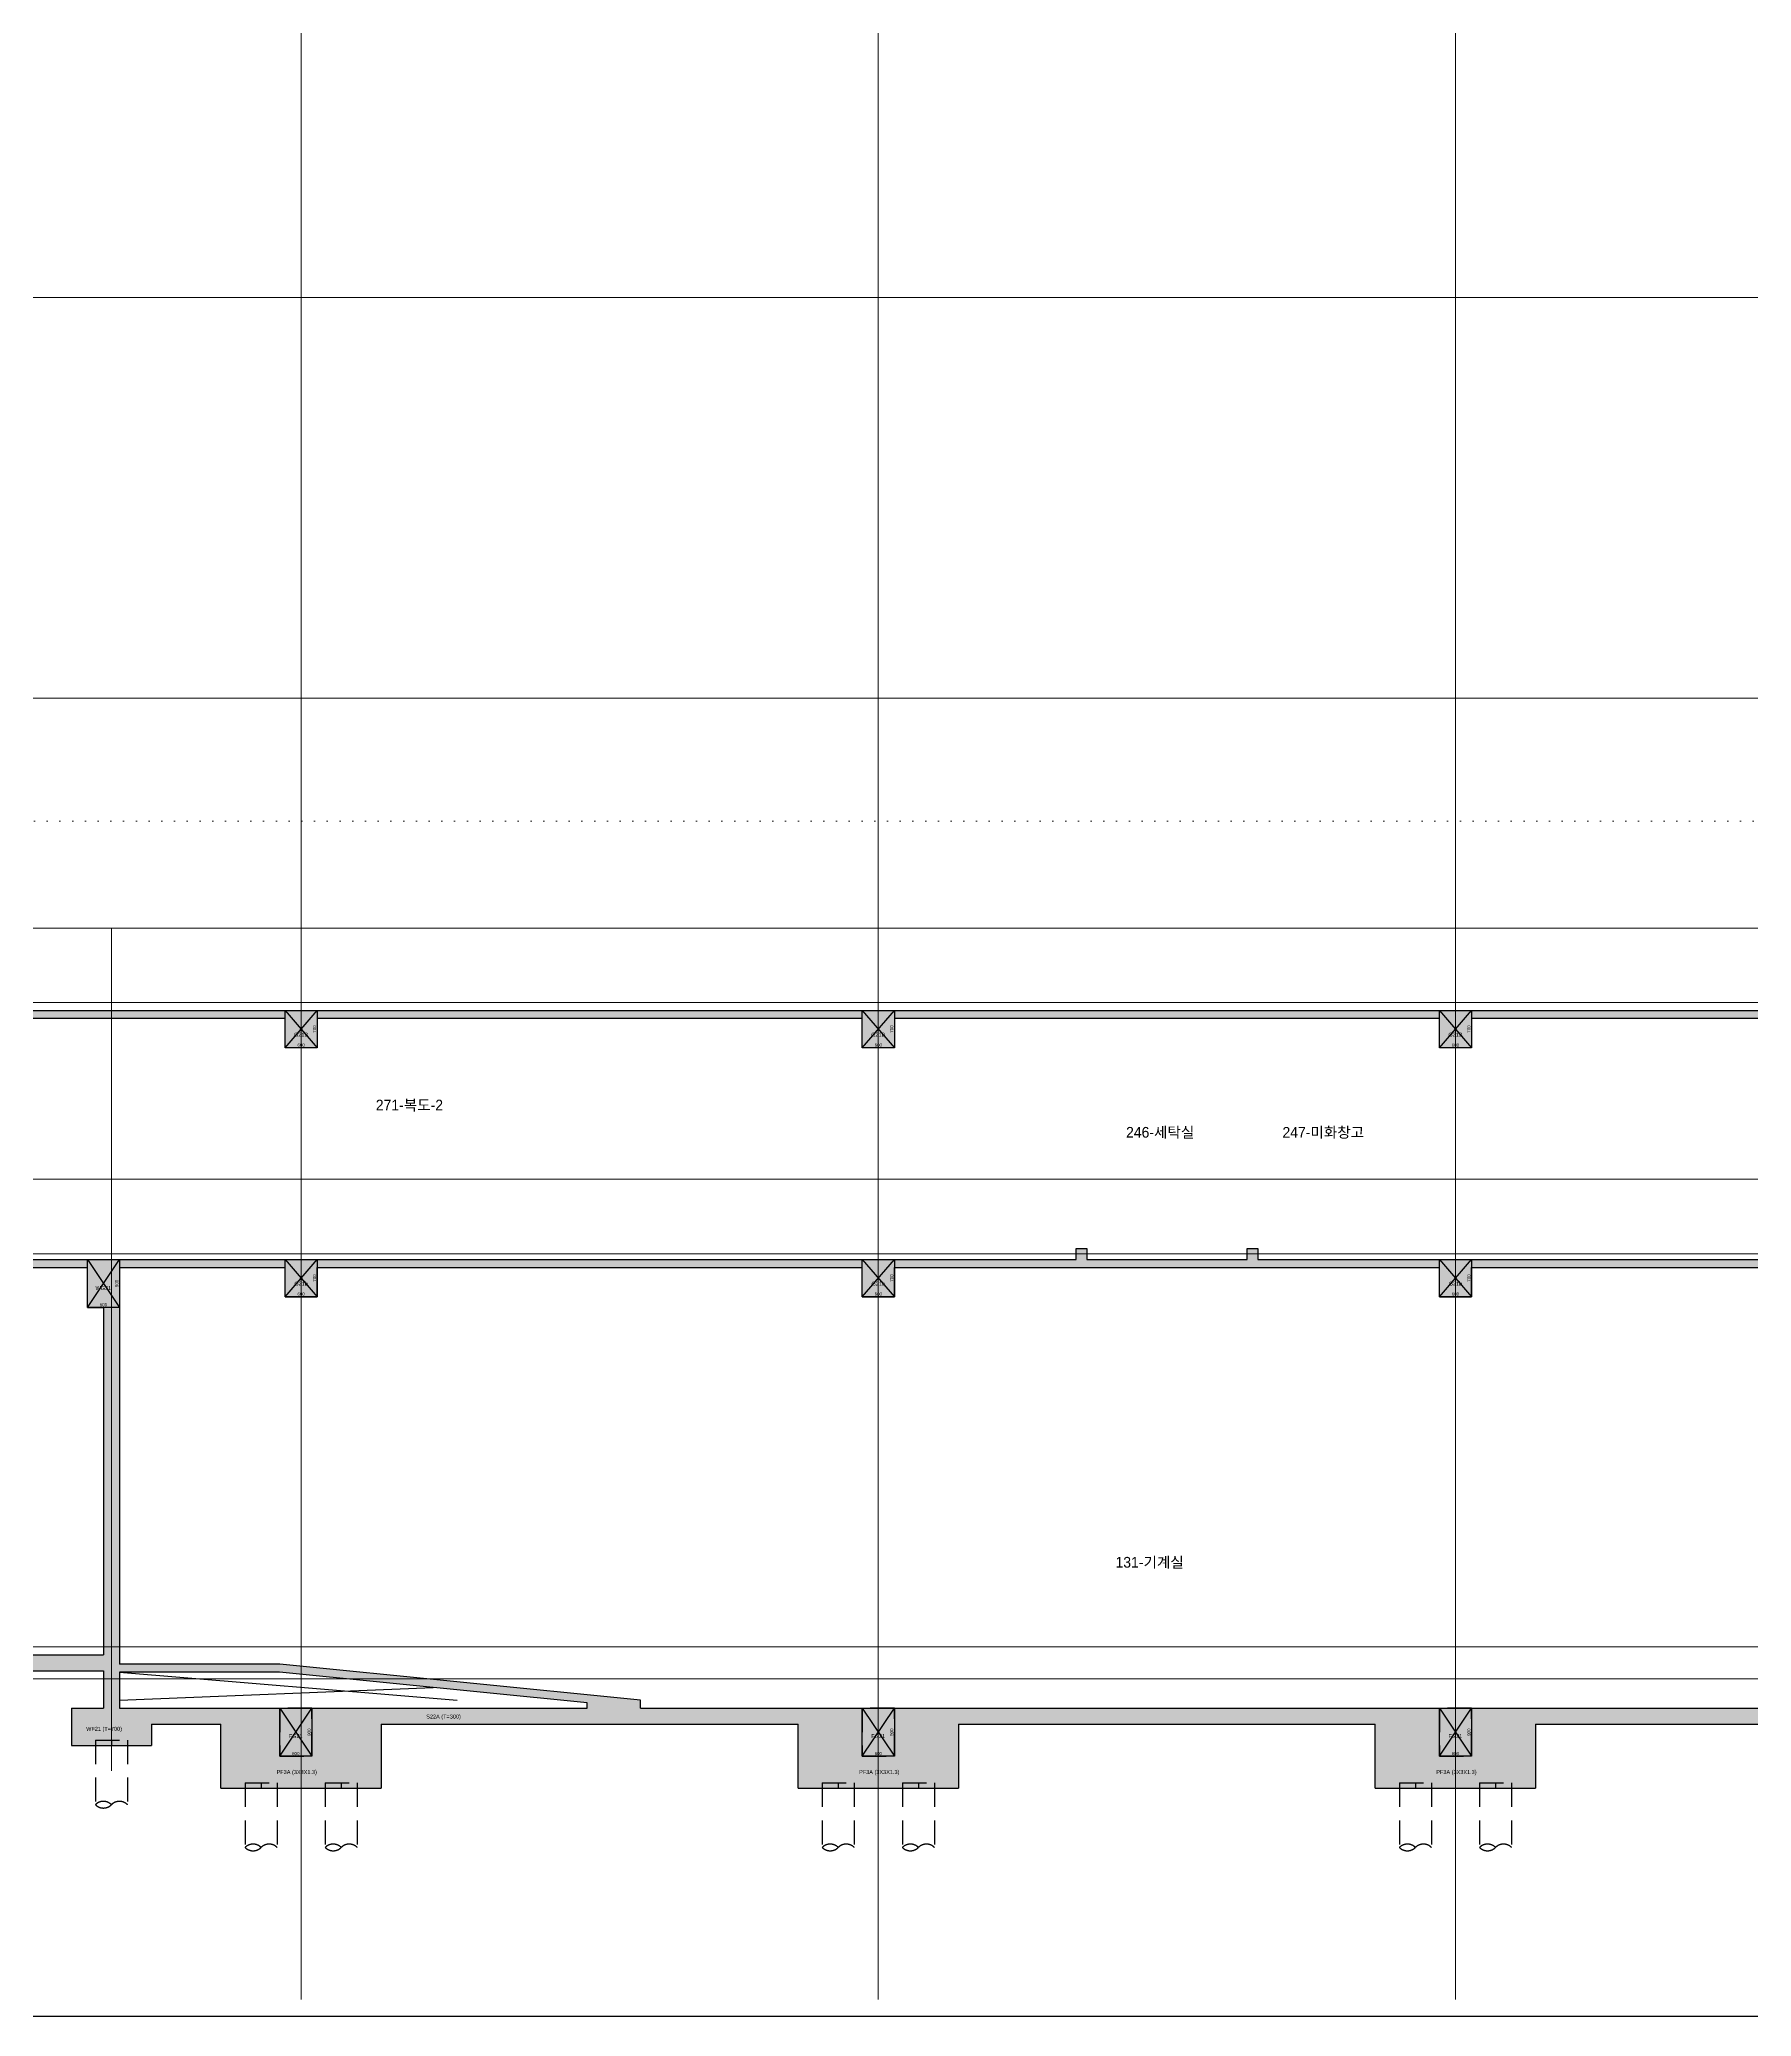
# Model space of a CAD drawing. Header units: millimetres. Extents: x 0 to 841000, y -242618 to -87908.
# Drawn here: x 90000 to 122034, y -162158 to -125158 of the extents above; entities that cross this region are included whole.
import ezdxf
from ezdxf.enums import TextEntityAlignment as Align

# ---------------------------------------------------------------- set-up
doc = ezdxf.new("R2010")
doc.units = ezdxf.units.MM
doc.header["$LTSCALE"] = 250
for name, pattern in [('DOT', [6.35, 0, -6.35]), ('HID', [2.8, 1.8, -1]), ('HIDDEN', [9.525, 6.35, -3.175])]:
    doc.linetypes.add(name, pattern=pattern)
doc.layers.get('Defpoints').update_dxf_attribs({"color": 151})
for name, color, linetype in [('A-CON', 2, 'Continuous'), ('A-CON-HID', 4, 'HID'), ('OPEN', 1, 'HID'), ('구조SOLID', 253, 'Continuous'), ('기초', 5, 'HIDDEN')]:
    doc.layers.add(name, color=color, linetype=linetype)
for name, color, linetype, plot in [('AS-HIDLINE', 205, 'Continuous', False), ('NO-TEXT', 150, 'Continuous', False), ('NOPLOT', 191, 'Continuous', False)]:
    doc.layers.add(name, color=color, linetype=linetype, plot=plot)
doc.layers.add('CEN', color=1, linetype='Continuous', lineweight=9)
doc.styles.add('Gdim', font='Dotum.ttf')
doc.styles.add('Gtx', font='Dotum.ttf')
doc.dimstyles.new('G-Xdim', dxfattribs={"dimscale": 30, "dimtxt": 2, "dimasz": 1, "dimexe": 1.2, "dimexo": 1.2, "dimgap": 0, "dimtad": 1, "dimdec": 1, "dimdsep": 46, "dimlunit": 6, "dimtxsty": 'Gdim', "dimcen": 1, "dimse1": 1, "dimse2": 1, "dimsd1": 1, "dimsd2": 1, "dimclrd": 1, "dimclre": 1, "dimclrt": 256, "dimadec": 0, "dimazin": 0, "dimtfac": 1, "dimtdec": 1, "dimtix": 1, "dimtmove": 2, "dimatfit": 1, "dimfxl": 2, "dimtolj": 1, "dimlwd": -1, "dimlwe": -1, "dimarcsym": 0})

# ---------------------------------------------------------------- blocks, each defined once
blk = doc.blocks.new('*D355')
at = {"layer": 'Defpoints', "color": 0, "linetype": 'Continuous', "transparency": 16777216}
for p in [(-550, -900), (50, -880), (50, -900)]:
    blk.add_point(p, dxfattribs=at)
at = {"layer": 'AS-HIDLINE', "linetype": 'Continuous', "transparency": 16777216, "insert": (-250, -850), "char_height": 60, "attachment_point": 5, "style": 'Gdim'}
blk.add_mtext('\\A1;600', dxfattribs=at)
blk = doc.blocks.new('*D356')
at = {"layer": 'Defpoints', "color": 0, "linetype": 'Continuous', "transparency": 16777216}
for p in [(50, 0), (30, 0), (50, -900)]:
    blk.add_point(p, dxfattribs=at)
at = {"layer": 'AS-HIDLINE', "linetype": 'Continuous', "transparency": 16777216, "insert": (0, -450), "char_height": 60, "attachment_point": 5, "rotation": 90, "style": 'Gdim'}
blk.add_mtext('\\A1;900', dxfattribs=at)
blk = doc.blocks.new('*D315')
at = {"layer": 'Defpoints', "color": 0, "linetype": 'Continuous', "transparency": 16777216}
for p in [(-550, -900), (50, -880), (50, -900)]:
    blk.add_point(p, dxfattribs=at)
at = {"layer": 'AS-HIDLINE', "linetype": 'Continuous', "transparency": 16777216, "insert": (-250, -850), "char_height": 60, "attachment_point": 5, "style": 'Gdim'}
blk.add_mtext('\\A1;600', dxfattribs=at)
blk = doc.blocks.new('*D316')
at = {"layer": 'Defpoints', "color": 0, "linetype": 'Continuous', "transparency": 16777216}
for p in [(50, 0), (30, 0), (50, -900)]:
    blk.add_point(p, dxfattribs=at)
at = {"layer": 'AS-HIDLINE', "linetype": 'Continuous', "transparency": 16777216, "insert": (0, -450), "char_height": 60, "attachment_point": 5, "rotation": 90, "style": 'Gdim'}
blk.add_mtext('\\A1;900', dxfattribs=at)
blk = doc.blocks.new('*D317')
at = {"layer": 'Defpoints', "color": 0, "linetype": 'Continuous', "transparency": 16777216}
for p in [(-550, -900), (50, -880), (50, -900)]:
    blk.add_point(p, dxfattribs=at)
at = {"layer": 'AS-HIDLINE', "linetype": 'Continuous', "transparency": 16777216, "insert": (-250, -850), "char_height": 60, "attachment_point": 5, "style": 'Gdim'}
blk.add_mtext('\\A1;600', dxfattribs=at)
blk = doc.blocks.new('*D318')
at = {"layer": 'Defpoints', "color": 0, "linetype": 'Continuous', "transparency": 16777216}
for p in [(50, 0), (30, 0), (50, -900)]:
    blk.add_point(p, dxfattribs=at)
at = {"layer": 'AS-HIDLINE', "linetype": 'Continuous', "transparency": 16777216, "insert": (0, -450), "char_height": 60, "attachment_point": 5, "rotation": 90, "style": 'Gdim'}
blk.add_mtext('\\A1;900', dxfattribs=at)
blk = doc.blocks.new('*D361')
at = {"layer": 'Defpoints', "color": 0, "linetype": 'Continuous', "transparency": 16777216}
for p in [(-470, -900), (130, -880), (130, -900)]:
    blk.add_point(p, dxfattribs=at)
at = {"layer": 'AS-HIDLINE', "linetype": 'Continuous', "transparency": 16777216, "insert": (-170, -850), "char_height": 60, "attachment_point": 5, "style": 'Gdim'}
blk.add_mtext('\\A1;600', dxfattribs=at)
blk = doc.blocks.new('*D362')
at = {"layer": 'Defpoints', "color": 0, "linetype": 'Continuous', "transparency": 16777216}
for p in [(130, 0), (110, 0), (130, -900)]:
    blk.add_point(p, dxfattribs=at)
at = {"layer": 'AS-HIDLINE', "linetype": 'Continuous', "transparency": 16777216, "insert": (80, -450), "char_height": 60, "attachment_point": 5, "rotation": 90, "style": 'Gdim'}
blk.add_mtext('\\A1;900', dxfattribs=at)
blk = doc.blocks.new('*D363')
at = {"layer": 'Defpoints', "color": 0, "linetype": 'Continuous', "transparency": 16777216}
for p in [(-470, -700), (130, -680), (130, -700)]:
    blk.add_point(p, dxfattribs=at)
at = {"layer": 'AS-HIDLINE', "linetype": 'Continuous', "transparency": 16777216, "insert": (-170, -650), "char_height": 60, "attachment_point": 5, "style": 'Gdim'}
blk.add_mtext('\\A1;600', dxfattribs=at)
blk = doc.blocks.new('*D364')
at = {"layer": 'Defpoints', "color": 0, "linetype": 'Continuous', "transparency": 16777216}
for p in [(130, 0), (110, 0), (130, -700)]:
    blk.add_point(p, dxfattribs=at)
at = {"layer": 'AS-HIDLINE', "linetype": 'Continuous', "transparency": 16777216, "insert": (80, -350), "char_height": 60, "attachment_point": 5, "rotation": 90, "style": 'Gdim'}
blk.add_mtext('\\A1;700', dxfattribs=at)
blk = doc.blocks.new('*D365')
at = {"layer": 'Defpoints', "color": 0, "linetype": 'Continuous', "transparency": 16777216}
for p in [(-470, -700), (130, -680), (130, -700)]:
    blk.add_point(p, dxfattribs=at)
at = {"layer": 'AS-HIDLINE', "linetype": 'Continuous', "transparency": 16777216, "insert": (-170, -650), "char_height": 60, "attachment_point": 5, "style": 'Gdim'}
blk.add_mtext('\\A1;600', dxfattribs=at)
blk = doc.blocks.new('*D366')
at = {"layer": 'Defpoints', "color": 0, "linetype": 'Continuous', "transparency": 16777216}
for p in [(130, 0), (110, 0), (130, -700)]:
    blk.add_point(p, dxfattribs=at)
at = {"layer": 'AS-HIDLINE', "linetype": 'Continuous', "transparency": 16777216, "insert": (80, -350), "char_height": 60, "attachment_point": 5, "rotation": 90, "style": 'Gdim'}
blk.add_mtext('\\A1;700', dxfattribs=at)
blk = doc.blocks.new('*D367')
at = {"layer": 'Defpoints', "color": 0, "linetype": 'Continuous', "transparency": 16777216}
for p in [(-470, -700), (130, -680), (130, -700)]:
    blk.add_point(p, dxfattribs=at)
at = {"layer": 'AS-HIDLINE', "linetype": 'Continuous', "transparency": 16777216, "insert": (-170, -650), "char_height": 60, "attachment_point": 5, "style": 'Gdim'}
blk.add_mtext('\\A1;600', dxfattribs=at)
blk = doc.blocks.new('*D368')
at = {"layer": 'Defpoints', "color": 0, "linetype": 'Continuous', "transparency": 16777216}
for p in [(130, 0), (110, 0), (130, -700)]:
    blk.add_point(p, dxfattribs=at)
at = {"layer": 'AS-HIDLINE', "linetype": 'Continuous', "transparency": 16777216, "insert": (80, -350), "char_height": 60, "attachment_point": 5, "rotation": 90, "style": 'Gdim'}
blk.add_mtext('\\A1;700', dxfattribs=at)
blk = doc.blocks.new('*D345')
at = {"layer": 'Defpoints', "color": 0, "linetype": 'Continuous', "transparency": 16777216}
for p in [(-470, -700), (130, -680), (130, -700)]:
    blk.add_point(p, dxfattribs=at)
at = {"layer": 'AS-HIDLINE', "linetype": 'Continuous', "transparency": 16777216, "insert": (-170, -650), "char_height": 60, "attachment_point": 5, "style": 'Gdim'}
blk.add_mtext('\\A1;600', dxfattribs=at)
blk = doc.blocks.new('*D346')
at = {"layer": 'Defpoints', "color": 0, "linetype": 'Continuous', "transparency": 16777216}
for p in [(130, 0), (110, 0), (130, -700)]:
    blk.add_point(p, dxfattribs=at)
at = {"layer": 'AS-HIDLINE', "linetype": 'Continuous', "transparency": 16777216, "insert": (80, -350), "char_height": 60, "attachment_point": 5, "rotation": 90, "style": 'Gdim'}
blk.add_mtext('\\A1;700', dxfattribs=at)
blk = doc.blocks.new('*D347')
at = {"layer": 'Defpoints', "color": 0, "linetype": 'Continuous', "transparency": 16777216}
for p in [(-470, -700), (130, -680), (130, -700)]:
    blk.add_point(p, dxfattribs=at)
at = {"layer": 'AS-HIDLINE', "linetype": 'Continuous', "transparency": 16777216, "insert": (-170, -650), "char_height": 60, "attachment_point": 5, "style": 'Gdim'}
blk.add_mtext('\\A1;600', dxfattribs=at)
blk = doc.blocks.new('*D348')
at = {"layer": 'Defpoints', "color": 0, "linetype": 'Continuous', "transparency": 16777216}
for p in [(130, 0), (110, 0), (130, -700)]:
    blk.add_point(p, dxfattribs=at)
at = {"layer": 'AS-HIDLINE', "linetype": 'Continuous', "transparency": 16777216, "insert": (80, -350), "char_height": 60, "attachment_point": 5, "rotation": 90, "style": 'Gdim'}
blk.add_mtext('\\A1;700', dxfattribs=at)
blk = doc.blocks.new('*D349')
at = {"layer": 'Defpoints', "color": 0, "linetype": 'Continuous', "transparency": 16777216}
for p in [(-470, -700), (130, -680), (130, -700)]:
    blk.add_point(p, dxfattribs=at)
at = {"layer": 'AS-HIDLINE', "linetype": 'Continuous', "transparency": 16777216, "insert": (-170, -650), "char_height": 60, "attachment_point": 5, "style": 'Gdim'}
blk.add_mtext('\\A1;600', dxfattribs=at)
blk = doc.blocks.new('*D350')
at = {"layer": 'Defpoints', "color": 0, "linetype": 'Continuous', "transparency": 16777216}
for p in [(130, 0), (110, 0), (130, -700)]:
    blk.add_point(p, dxfattribs=at)
at = {"layer": 'AS-HIDLINE', "linetype": 'Continuous', "transparency": 16777216, "insert": (80, -350), "char_height": 60, "attachment_point": 5, "rotation": 90, "style": 'Gdim'}
blk.add_mtext('\\A1;700', dxfattribs=at)
blk = doc.blocks.new('A$C0084f8d2')
at = {"layer": 'NOPLOT', "linetype": 'HID'}
blk.add_line((-300, 0), (300, 0), dxfattribs=at)
at = {"layer": 'NOPLOT'}
blk.add_line((0, 100), (0, 0), dxfattribs=at)
at = {"layer": '기초', "linetype": 'HID'}
for p, q in [((-300, 100), (300, 100)), ((-300, 100), (-300, -1107, 0)), ((300, 100), (300, -1107, 0))]:
    blk.add_line(p, q, dxfattribs=at)
for centre, start, end in [((-150, -1257, 0), 45, 135), ((-150, -957, 0), 225, 315), ((150, -1257, 0), 45, 135)]:
    blk.add_arc(centre, 212, start, end, dxfattribs=at)
blk = doc.blocks.new('*U120')
at = {"layer": 'AS-HIDLINE', "linetype": 'Continuous'}
for p, q in [((-550, -900), (50, 0)), ((-550, 0), (50, -900))]:
    blk.add_line(p, q, dxfattribs=at)
blk.add_lwpolyline([(-550, -900), (-550, 0), (50, 0), (50, -900)], close=True, dxfattribs=at)
dim = blk.add_linear_dim(base=(30.13, 0), p1=(50, -900), p2=(50, 0), angle=90, dimstyle='G-Xdim', override={"dimtxsty": 'Gdim'}, dxfattribs=at)
dim.commit()
dim.dimension.update_dxf_attribs({"geometry": '*D356', "text_midpoint": (0.09, -450)})
dim = blk.add_linear_dim(base=(50, -880.06), p1=(-550, -900), p2=(50, -900), dimstyle='G-Xdim', override={"dimtxsty": 'Gdim'}, dxfattribs=at)
dim.commit()
dim.dimension.update_dxf_attribs({"geometry": '*D355', "text_midpoint": (-250, -850.02)})
blk = doc.blocks.new('*U100')
at = {"layer": 'AS-HIDLINE', "linetype": 'Continuous'}
for p, q in [((-550, -900), (50, 0)), ((-550, 0), (50, -900))]:
    blk.add_line(p, q, dxfattribs=at)
blk.add_lwpolyline([(-550, -900), (-550, 0), (50, 0), (50, -900)], close=True, dxfattribs=at)
dim = blk.add_linear_dim(base=(30.13, 0), p1=(50, -900), p2=(50, 0), angle=90, dimstyle='G-Xdim', override={"dimtxsty": 'Gdim'}, dxfattribs=at)
dim.commit()
dim.dimension.update_dxf_attribs({"geometry": '*D316', "text_midpoint": (0.09, -450)})
dim = blk.add_linear_dim(base=(50, -880.06), p1=(-550, -900), p2=(50, -900), dimstyle='G-Xdim', override={"dimtxsty": 'Gdim'}, dxfattribs=at)
dim.commit()
dim.dimension.update_dxf_attribs({"geometry": '*D315', "text_midpoint": (-250, -850.02)})
blk = doc.blocks.new('*U101')
at = {"layer": 'AS-HIDLINE', "linetype": 'Continuous'}
for p, q in [((-550, -900), (50, 0)), ((-550, 0), (50, -900))]:
    blk.add_line(p, q, dxfattribs=at)
blk.add_lwpolyline([(-550, -900), (-550, 0), (50, 0), (50, -900)], close=True, dxfattribs=at)
dim = blk.add_linear_dim(base=(30.13, 0), p1=(50, -900), p2=(50, 0), angle=90, dimstyle='G-Xdim', override={"dimtxsty": 'Gdim'}, dxfattribs=at)
dim.commit()
dim.dimension.update_dxf_attribs({"geometry": '*D318', "text_midpoint": (0.09, -450)})
dim = blk.add_linear_dim(base=(50, -880.06), p1=(-550, -900), p2=(50, -900), dimstyle='G-Xdim', override={"dimtxsty": 'Gdim'}, dxfattribs=at)
dim.commit()
dim.dimension.update_dxf_attribs({"geometry": '*D317', "text_midpoint": (-250, -850.02)})
blk = doc.blocks.new('*U123')
at = {"layer": 'AS-HIDLINE', "linetype": 'Continuous'}
for p, q in [((-470.09, -900), (129.91, 0)), ((-470.09, 0), (129.91, -900))]:
    blk.add_line(p, q, dxfattribs=at)
blk.add_lwpolyline([(-470.09, -900), (-470.09, 0), (129.91, 0), (129.91, -900)], close=True, dxfattribs=at)
dim = blk.add_linear_dim(base=(110.04, 0), p1=(129.91, -900), p2=(129.91, 0), angle=90, dimstyle='G-Xdim', override={"dimtxsty": 'Gdim'}, dxfattribs=at)
dim.commit()
dim.dimension.update_dxf_attribs({"geometry": '*D362', "text_midpoint": (79.99, -450)})
dim = blk.add_linear_dim(base=(129.91, -880.06), p1=(-470.09, -900), p2=(129.91, -900), dimstyle='G-Xdim', override={"dimtxsty": 'Gdim'}, dxfattribs=at)
dim.commit()
dim.dimension.update_dxf_attribs({"geometry": '*D361', "text_midpoint": (-170.09, -850.02)})
blk = doc.blocks.new('*U124')
at = {"layer": 'AS-HIDLINE', "linetype": 'Continuous'}
for p, q in [((-470.09, -700), (129.91, 0)), ((-470.09, 0), (129.91, -700))]:
    blk.add_line(p, q, dxfattribs=at)
blk.add_lwpolyline([(-470.09, -700), (-470.09, 0), (129.91, 0), (129.91, -700)], close=True, dxfattribs=at)
dim = blk.add_linear_dim(base=(110.04, 0), p1=(129.91, -700), p2=(129.91, 0), angle=90, dimstyle='G-Xdim', override={"dimtxsty": 'Gdim'}, dxfattribs=at)
dim.commit()
dim.dimension.update_dxf_attribs({"geometry": '*D364', "text_midpoint": (79.99, -350)})
dim = blk.add_linear_dim(base=(129.91, -680.06), p1=(-470.09, -700), p2=(129.91, -700), dimstyle='G-Xdim', override={"dimtxsty": 'Gdim'}, dxfattribs=at)
dim.commit()
dim.dimension.update_dxf_attribs({"geometry": '*D363', "text_midpoint": (-170.09, -650.02)})
blk = doc.blocks.new('*U125')
at = {"layer": 'AS-HIDLINE', "linetype": 'Continuous'}
for p, q in [((-470.09, -700), (129.91, 0)), ((-470.09, 0), (129.91, -700))]:
    blk.add_line(p, q, dxfattribs=at)
blk.add_lwpolyline([(-470.09, -700), (-470.09, 0), (129.91, 0), (129.91, -700)], close=True, dxfattribs=at)
dim = blk.add_linear_dim(base=(110.04, 0), p1=(129.91, -700), p2=(129.91, 0), angle=90, dimstyle='G-Xdim', override={"dimtxsty": 'Gdim'}, dxfattribs=at)
dim.commit()
dim.dimension.update_dxf_attribs({"geometry": '*D366', "text_midpoint": (79.99, -350)})
dim = blk.add_linear_dim(base=(129.91, -680.06), p1=(-470.09, -700), p2=(129.91, -700), dimstyle='G-Xdim', override={"dimtxsty": 'Gdim'}, dxfattribs=at)
dim.commit()
dim.dimension.update_dxf_attribs({"geometry": '*D365', "text_midpoint": (-170.09, -650.02)})
blk = doc.blocks.new('*U126')
at = {"layer": 'AS-HIDLINE', "linetype": 'Continuous'}
for p, q in [((-470.09, -700), (129.91, 0)), ((-470.09, 0), (129.91, -700))]:
    blk.add_line(p, q, dxfattribs=at)
blk.add_lwpolyline([(-470.09, -700), (-470.09, 0), (129.91, 0), (129.91, -700)], close=True, dxfattribs=at)
dim = blk.add_linear_dim(base=(110.04, 0), p1=(129.91, -700), p2=(129.91, 0), angle=90, dimstyle='G-Xdim', override={"dimtxsty": 'Gdim'}, dxfattribs=at)
dim.commit()
dim.dimension.update_dxf_attribs({"geometry": '*D368', "text_midpoint": (79.99, -350)})
dim = blk.add_linear_dim(base=(129.91, -680.06), p1=(-470.09, -700), p2=(129.91, -700), dimstyle='G-Xdim', override={"dimtxsty": 'Gdim'}, dxfattribs=at)
dim.commit()
dim.dimension.update_dxf_attribs({"geometry": '*D367', "text_midpoint": (-170.09, -650.02)})
blk = doc.blocks.new('*U115')
at = {"layer": 'AS-HIDLINE', "linetype": 'Continuous'}
for p, q in [((-470.09, -700), (129.91, 0)), ((-470.09, 0), (129.91, -700))]:
    blk.add_line(p, q, dxfattribs=at)
blk.add_lwpolyline([(-470.09, -700), (-470.09, 0), (129.91, 0), (129.91, -700)], close=True, dxfattribs=at)
dim = blk.add_linear_dim(base=(110.04, 0), p1=(129.91, -700), p2=(129.91, 0), angle=90, dimstyle='G-Xdim', override={"dimtxsty": 'Gdim'}, dxfattribs=at)
dim.commit()
dim.dimension.update_dxf_attribs({"geometry": '*D346', "text_midpoint": (79.99, -350)})
dim = blk.add_linear_dim(base=(129.91, -680.06), p1=(-470.09, -700), p2=(129.91, -700), dimstyle='G-Xdim', override={"dimtxsty": 'Gdim'}, dxfattribs=at)
dim.commit()
dim.dimension.update_dxf_attribs({"geometry": '*D345', "text_midpoint": (-170.09, -650.02)})
blk = doc.blocks.new('*U116')
at = {"layer": 'AS-HIDLINE', "linetype": 'Continuous'}
for p, q in [((-470.09, -700), (129.91, 0)), ((-470.09, 0), (129.91, -700))]:
    blk.add_line(p, q, dxfattribs=at)
blk.add_lwpolyline([(-470.09, -700), (-470.09, 0), (129.91, 0), (129.91, -700)], close=True, dxfattribs=at)
dim = blk.add_linear_dim(base=(110.04, 0), p1=(129.91, -700), p2=(129.91, 0), angle=90, dimstyle='G-Xdim', override={"dimtxsty": 'Gdim'}, dxfattribs=at)
dim.commit()
dim.dimension.update_dxf_attribs({"geometry": '*D348', "text_midpoint": (79.99, -350)})
dim = blk.add_linear_dim(base=(129.91, -680.06), p1=(-470.09, -700), p2=(129.91, -700), dimstyle='G-Xdim', override={"dimtxsty": 'Gdim'}, dxfattribs=at)
dim.commit()
dim.dimension.update_dxf_attribs({"geometry": '*D347', "text_midpoint": (-170.09, -650.02)})
blk = doc.blocks.new('*U117')
at = {"layer": 'AS-HIDLINE', "linetype": 'Continuous'}
for p, q in [((-470.09, -700), (129.91, 0)), ((-470.09, 0), (129.91, -700))]:
    blk.add_line(p, q, dxfattribs=at)
blk.add_lwpolyline([(-470.09, -700), (-470.09, 0), (129.91, 0), (129.91, -700)], close=True, dxfattribs=at)
dim = blk.add_linear_dim(base=(110.04, 0), p1=(129.91, -700), p2=(129.91, 0), angle=90, dimstyle='G-Xdim', override={"dimtxsty": 'Gdim'}, dxfattribs=at)
dim.commit()
dim.dimension.update_dxf_attribs({"geometry": '*D350', "text_midpoint": (79.99, -350)})
dim = blk.add_linear_dim(base=(129.91, -680.06), p1=(-470.09, -700), p2=(129.91, -700), dimstyle='G-Xdim', override={"dimtxsty": 'Gdim'}, dxfattribs=at)
dim.commit()
dim.dimension.update_dxf_attribs({"geometry": '*D349', "text_midpoint": (-170.09, -650.02)})

msp = doc.modelspace()

# ---------------------------------------------------------------- hatches: boundary and pattern name
at = {"layer": '구조SOLID'}
h = msp.add_hatch(color=256, dxfattribs=at)
h.dxf.hatch_style = 1
h.paths.add_polyline_path([(138495.252, -143478.133), (148695.252, -143478.133), (148695.252, -143728.135), (149095.252, -143728.135), (149095.252, -142138.135), (155168.368, -142138.135), (155168.368, -142388.135), (155568.368, -142388.135), (155568.368, -139938.135), (155368.368, -139938.135), (155368.368, -141038.135), (155168.368, -141068.135), (155168.368, -141188.135), (155198.368, -141188.135), (155198.368, -141173.135), (155213.368, -141173.135), (155213.368, -141188.135), (155368.368, -141188.135), (155368.368, -141988.135), (148895.252, -141988.135), (148895.252, -141188.133), (149050.252, -141188.133), (149050.252, -141173.133), (149065.252, -141173.133), (149065.252, -141188.133), (149095.252, -141188.133), (149095.252, -141068.133), (148895.252, -141038.133), (148895.252, -139938.133), (148695.252, -139938.133), (148695.252, -142588.133), (148495.252, -142618.133), (148495.252, -142738.133), (148525.252, -142738.133), (148525.252, -142723.133), (148540.252, -142723.133), (148540.252, -142738.133), (148695.252, -142738.133), (148695.252, -143328.133), (116795.252, -143328.133), (116795.252, -143478.133), (126995.252, -143478.133), (126995.252, -144028.133), (127595.252, -144028.133), (127595.252, -143478.133), (137895.252, -143478.133), (137895.252, -144028.133), (138495.252, -144028.133)])
h = msp.add_hatch(color=256, dxfattribs=at)
h.dxf.hatch_style = 1
h.paths.add_polyline_path([(105995.252, -143478.133), (116195.252, -143478.133), (116195.252, -144028.133), (116795.252, -144028.133), (116795.252, -143328.133), (79295.252, -143328.133), (79295.252, -142918.133), (79450.252, -142918.133), (79450.252, -142903.133), (79465.252, -142903.133), (79465.252, -142918.133), (79495.252, -142918.133), (79495.252, -142798.133), (79295.252, -142768.133), (79295.252, -142638.133), (79095.252, -142638.133), (79095.252, -143478.133), (79795.252, -143478.133), (79795.252, -144028.133), (80395.252, -144028.133), (80395.252, -143478.133), (83795.252, -143478.133), (83795.252, -144028.133), (84395.252, -144028.133), (84395.252, -143478.133), (94595.252, -143478.133), (94595.252, -144028.133), (95195.252, -144028.133), (95195.252, -143478.133), (105395.252, -143478.133), (105395.252, -144028.133), (105995.252, -144028.133)])
h = msp.add_hatch(color=256, dxfattribs=at)
h.dxf.hatch_style = 1
h.paths.add_polyline_path([(96395.252, -156688.133), (104195.252, -156688.133), (104195.252, -157888.133), (107195.252, -157888.133), (107195.252, -156688.133), (114995.252, -156688.133), (114995.252, -157888.133), (117995.252, -157888.133), (117995.252, -156688.133), (126995.252, -156688.133), (126995.252, -157288.133), (127595.252, -157288.133), (127595.252, -156688.133), (134195.253, -156688.133), (134195.253, -157288.133), (134795.253, -157288.133), (134795.253, -155688.133), (146195.252, -155688.133), (146195.252, -156388.133), (147695.252, -156388.133), (147695.252, -155688.133), (151270.252, -155688.133), (151270.252, -156888.133), (154270.252, -156888.133), (154270.252, -155688.133), (155418.368, -155688.135), (155418.368, -155988.135), (155818.368, -155988.133), (155818.368, -155288.135), (155668.368, -155288.135), (155668.368, -155388.133), (134795.252, -155388.133), (134795.252, -148138.133), (137995.252, -148138.133), (137995.252, -148688.133), (138595.252, -148688.133), (138595.252, -148138.135), (148595.252, -148138.135), (148595.252, -148688.133), (149195.252, -148688.133), (149195.252, -148138.135), (152695.252, -148138.135), (152695.252, -148688.133), (153295.252, -148688.133), (153295.252, -148138.135), (155268.368, -148138.135), (155268.368, -148688.135), (155568.368, -148688.135), (155568.368, -147988.135), (141295.252, -147988.135), (141295.252, -147903.133), (141095.252, -147903.133), (141095.252, -147988.133), (112795.252, -147988.133), (112795.252, -147788.133), (112595.252, -147788.133), (112595.252, -147988.133), (109595.252, -147988.133), (109595.252, -147788.133), (109395.252, -147788.133), (109395.252, -147988.133), (79095.252, -147988.133), (79095.252, -147916.133), (78895.252, -147916.133), (78895.252, -147988.133), (77495.252, -147988.133), (77495.252, -147888.133), (77295.252, -147888.133), (77295.252, -148588.133), (74095.252, -148588.133), (74095.252, -148088.133), (74250.252, -148088.133), (74250.252, -148073.133), (74295.252, -147968.133), (74095.252, -147938.133), (74095.252, -146538.133), (73895.252, -146538.133), (73895.252, -152088.133), (74145.252, -152088.133), (74145.252, -149288.133), (74495.252, -149288.133), (74495.252, -148738.133), (76845.252, -148738.133), (76845.252, -152823.133), (77045.252, -152823.133), (77045.252, -149288.133), (77145.252, -149288.133), (77145.252, -148738.133), (79745.252, -148738.133), (79745.252, -149288.133), (80445.252, -149288.133), (80445.252, -148138.133), (83795.252, -148138.133), (83795.252, -148688.133), (84395.252, -148688.133), (84395.252, -148138.133), (90895.252, -148138.133), (90895.252, -148888.133), (91195.252, -148888.133), (91195.252, -155388.133), (77045.252, -155388.133), (77045.252, -155268.133), (76845.252, -155268.133), (76845.252, -155388.133), (74895.252, -155388.133), (74895.252, -155513.133), (74595.252, -155513.133), (74595.252, -155688.133), (74295.252, -155688.133), (74295.252, -155863.133), (73995.252, -155863.133), (73995.252, -156288.133), (73545.252, -156288.133), (73545.252, -157288.133), (75045.252, -157288.133), (75045.252, -156288.133), (74195.252, -156288.133), (74195.252, -156095.122), (74892.947, -155688.133), (76845.252, -155688.133), (76845.252, -155988.111), (77245.252, -155988.111), (77245.252, -155688.133), (79345.252, -155688.133), (79345.252, -156388.133), (80845.252, -156388.133), (80845.252, -155688.133), (82595.252, -155688.133), (82595.252, -156688.133), (85595.252, -156688.133), (85595.252, -155688.133), (91195.252, -155688.133), (91195.252, -156388.133), (90595.252, -156388.133), (90595.252, -157088.133), (92095.252, -157088.133), (92095.252, -156688.133), (93395.252, -156688.133), (93395.252, -157888.133), (96395.252, -157888.133)])
h.paths.add_polyline_path([(91495.252, -156388.133), (91495.252, -155713.133), (94487.771, -155713.133), (100245.252, -156288.881), (100245.252, -156388.133)], flags=16)
h.paths.add_polyline_path([(94495.252, -155563.133), (91495.252, -155563.133), (91495.252, -148138.133), (94595.252, -148138.133), (94595.252, -148688.133), (95195.252, -148688.133), (95195.252, -148138.133), (105395.252, -148138.133), (105395.252, -148688.133), (105995.252, -148688.133), (105995.252, -148138.133), (116195.252, -148138.133), (116195.252, -148688.133), (116795.252, -148688.133), (116795.252, -148138.133), (126995.252, -148138.133), (126995.252, -148688.133), (127595.252, -148688.133), (127595.252, -148138.133), (134495.252, -148138.133), (134495.252, -156388.133), (101245.252, -156388.133), (101245.252, -156238.133)], flags=16)
h.paths.add_polyline_path([(79745.252, -148588.133), (77495.252, -148588.133), (77495.252, -148138.133), (79745.252, -148138.133)], flags=16)

# ---------------------------------------------------------------- linework, layer by layer
msp.add_line((182250, -162158.412), (8250, -162158.412))
at = {"layer": 'A-CON'}
for p, q in [((79095.252, -147988.133), (109395.252, -147988.133)), ((109395.252, -147988.133), (109395.252, -147788.133)), ((109395.252, -147788.133), (109595.252, -147788.133)), ((109595.252, -147788.133), (109595.252, -147988.133)), ((109595.252, -147988.133), (112595.252, -147988.133)), ((112595.252, -147988.133), (112595.252, -147788.133)), ((112595.252, -147788.133), (112795.252, -147788.133)), ((112795.252, -147788.133), (112795.252, -147988.133)), ((112795.252, -147988.133), (134595.252, -147988.133)), ((84395.252, -148138.133), (90895.252, -148138.133)), ((90895.252, -148888.133), (90895.252, -148138.133)), ((91495.252, -148138.133), (91495.252, -155563.133)), ((91495.252, -148138.133), (94595.252, -148138.133)), ((94595.252, -148688.133), (94595.252, -148138.133)), ((95195.252, -148138.133), (105395.252, -148138.133)), ((95195.252, -148688.133), (95195.252, -148138.133)), ((105395.252, -148688.133), (105395.252, -148138.133)), ((105995.252, -148138.133), (116195.252, -148138.133)), ((105995.252, -148688.133), (105995.252, -148138.133)), ((116195.252, -148688.133), (116195.252, -148138.133)), ((116795.252, -148138.133), (126995.252, -148138.133)), ((116795.252, -148688.133), (116795.252, -148138.133)), ((94595.252, -148688.133), (95195.252, -148688.133)), ((105395.252, -148688.133), (105995.252, -148688.133)), ((116195.252, -148688.133), (116795.252, -148688.133)), ((90895.252, -148888.133), (91195.252, -148888.133)), ((91195.252, -148888.133), (91195.252, -155388.133)), ((77045.252, -155388.133), (91195.252, -155388.133)), ((85595.252, -155688.133), (91195.252, -155688.133)), ((91195.252, -155688.133), (91195.252, -156388.133)), ((94495.252, -155563.133), (91495.252, -155563.133)), ((91495.252, -155713.133), (91495.252, -156388.133)), ((94487.771, -155713.133), (91495.252, -155713.133)), ((100245.252, -156288.881), (94487.771, -155713.133)), ((101245.252, -156238.133), (94495.252, -155563.133)), ((90595.252, -156388.133), (90595.252, -157088.133)), ((90595.252, -156388.133), (91195.252, -156388.133)), ((91495.252, -156388.133), (100245.252, -156388.133)), ((100245.252, -156388.133), (100245.252, -156288.881)), ((101245.252, -156388.133), (101245.252, -156238.133)), ((101245.252, -156388.133), (134495.252, -156388.133)), ((92095.252, -156688.133), (93395.252, -156688.133)), ((92095.252, -156688.133), (92095.252, -157088.133)), ((96395.252, -156688.133), (104195.252, -156688.133)), ((107195.252, -156688.133), (114995.252, -156688.133)), ((117995.252, -156688.133), (126995.252, -156688.133)), ((90595.252, -157088.133), (92095.252, -157088.133)), ((93395.252, -157888.133), (96395.252, -157888.133)), ((104195.252, -157888.133), (107195.252, -157888.133)), ((114995.252, -157888.133), (117995.252, -157888.133))]:
    msp.add_line(p, q, dxfattribs=at)
at = {"layer": 'A-CON', "elevation": 0}
for points in [[(79295.252, -143328.133), (148695.252, -143328.133)], [(126995.252, -143478.133), (116795.252, -143478.133), (116795.252, -144028.133), (116195.252, -144028.133), (116195.252, -143478.133), (105995.252, -143478.133), (105995.252, -144028.133), (105395.252, -144028.133), (105395.252, -143478.133), (95195.252, -143478.133), (95195.252, -144028.133), (94595.252, -144028.133), (94595.252, -143478.133), (84395.252, -143478.133)], [(93395.252, -157888.133), (93395.252, -156688.133)], [(96395.252, -156688.133), (96395.252, -157888.133)], [(104195.252, -157888.133), (104195.252, -156688.133)], [(107195.252, -156688.133), (107195.252, -157888.133)], [(114995.252, -157888.133), (114995.252, -156688.133)], [(117995.252, -156688.133), (117995.252, -157888.133)]]:
    msp.add_lwpolyline(points, dxfattribs=at)
at = {"layer": 'A-CON-HID', "linetype": 'HID', "elevation": 0}
for points in [[(94495.252, -156388.133), (94495.252, -157288.133), (95095.252, -157288.133), (95095.252, -156388.133)], [(105395.252, -156388.133), (105395.252, -157288.133), (105995.252, -157288.133), (105995.252, -156388.133)], [(116195.252, -156388.133), (116195.252, -157288.133), (116795.252, -157288.133), (116795.252, -156388.133)]]:
    msp.add_lwpolyline(points, close=True, dxfattribs=at)
at = {"layer": 'CEN'}
for p, q in [((94895.252, -161838.133), (94895.252, -103912.586)), ((105695.252, -161838.133), (105695.252, -103912.586)), ((116495.252, -103912.586), (116495.252, -161838.133)), ((67656.658, -129988.133, 0), (170632.413, -129988.133, 0)), ((67656.658, -137488.133, 0), (170632.413, -137488.133, 0)), ((91345.252, -157559.164), (91345.252, -141788.133)), ((78054.052, -143178.133), (149455.737, -143178.133)), ((67656.658, -146488.133, 0), (170632.413, -146488.133, 0)), ((19867.587, -155238.133), (170632.413, -155238.133, 0)), ((19867.587, -155838.133), (170632.413, -155838.133))]:
    msp.add_line(p, q, dxfattribs=at)
at = {"layer": 'CEN', "color": 11, "linetype": 'DOT', "ltscale": 0.15}
msp.add_line((19867.587, -139788.133), (170632.413, -139788.133), dxfattribs=at)
at = {"layer": 'CEN', "elevation": 0}
for points in [[(170632.413, -141788.133), (19867.587, -141788.133)], [(170632.413, -147888.133), (19867.587, -147888.133)]]:
    msp.add_lwpolyline(points, dxfattribs=at)
at = {"layer": 'OPEN', "linetype": 'Continuous'}
for p, q in [((91495.252, -155713.133), (97814.198, -156238.133)), ((91495.252, -156238.133), (97366.511, -156001.007))]:
    msp.add_line(p, q, dxfattribs=at)

# ---------------------------------------------------------------- block references
at = {"layer": 'AS-HIDLINE', "linetype": 'Continuous'}
for name, p in [('*U115', (95065.346, -143328.133, 0)), ('*U116', (105865.346, -143328.133, 0)), ('*U117', (116665.346, -143328.133, 0)), ('*U123', (91365.346, -147988.133)), ('*U124', (95065.346, -147988.133)), ('*U125', (105865.346, -147988.133)), ('*U126', (116665.346, -147988.133)), ('*U120', (95045.252, -156388.133)), ('*U100', (105945.252, -156388.133)), ('*U101', (116745.252, -156388.133))]:
    msp.add_blockref(name, p, dxfattribs=at)
at = {"layer": '기초'}
for p in [(91345.252, -157088.133), (94145.252, -157888.133), (95645.252, -157888.133), (104945.252, -157888.133), (106445.252, -157888.133), (115745.252, -157888.133), (117245.252, -157888.133)]:
    msp.add_blockref('A$C0084f8d2', p, dxfattribs=at)

# ---------------------------------------------------------------- texts
at = {"layer": 'AS-HIDLINE', "linetype": 'Continuous', "style": 'Gtx'}
for s, p in [('G21B', (94893.826, -143783.315, 0)), ('G21B', (105693.826, -143783.315, 0)), ('G21B', (116493.826, -143783.315, 0)), ('WG31', (91193.826, -148526.196)), ('G21b', (94893.826, -148443.315)), ('G21b', (105693.826, -148443.315)), ('G21b', (116493.826, -148443.315)), ('S22A (T=300)', (97559.379, -156545.419)), ('WF21 (T=700)', (91208.384, -156775.275)), ('FG21', (94793.826, -156911.305)), ('FG21', (105693.826, -156911.305)), ('FG21', (116493.826, -156911.305)), ('PF3A (3X3X1.3)', (94813.266, -157583.811)), ('PF3A (3X3X1.3)', (105713.266, -157583.811)), ('PF3A (3X3X1.3)', (116513.266, -157583.811))]:
    msp.add_text(s, height=75, dxfattribs=at).set_placement(p, align=Align.MIDDLE_CENTER)
at = {"layer": 'NO-TEXT', "style": 'Gdim'}
for s, p in [('271-복도-2', (96921.298, -145101.365)), ('246-세탁실', (110969.456, -145608.503)), ('247-미화창고', (114021.585, -145608.503)), ('131-기계실', (110772.276, -153655.225))]:
    msp.add_text(s, height=200, dxfattribs=at).set_placement(p, align=Align.MIDDLE)

doc.saveas('drawing.dxf')
